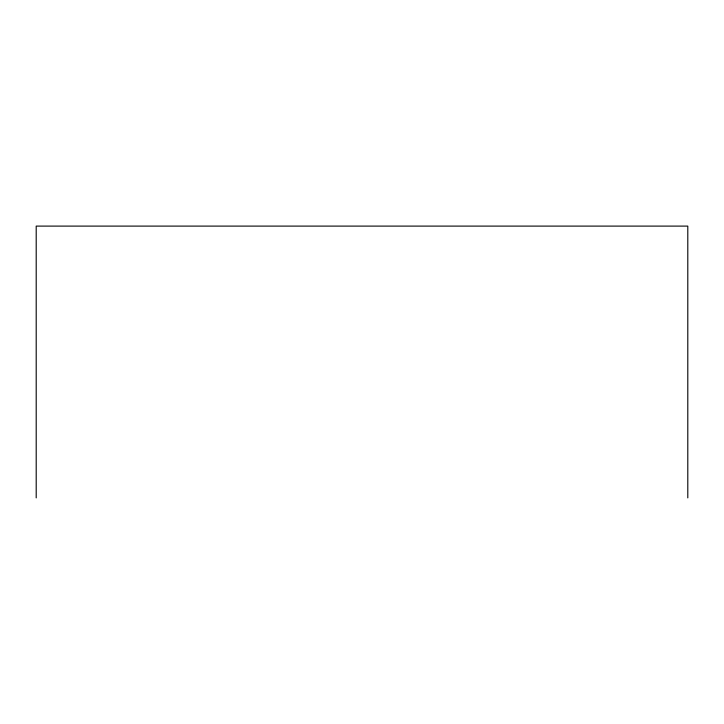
<?xml version="1.0" encoding="UTF-8"?>
<svg xmlns="http://www.w3.org/2000/svg" width="724" height="724" viewBox="0 0 724 724"><rect width="100%" height="100%" fill="white"/><g stroke="black" fill="none" stroke-linecap="round" stroke-linejoin="round"><path stroke-width="1.09" d="M687.8 497.895L687.8 226.105L36.2 226.105L36.2 497.895"/></g></svg>
